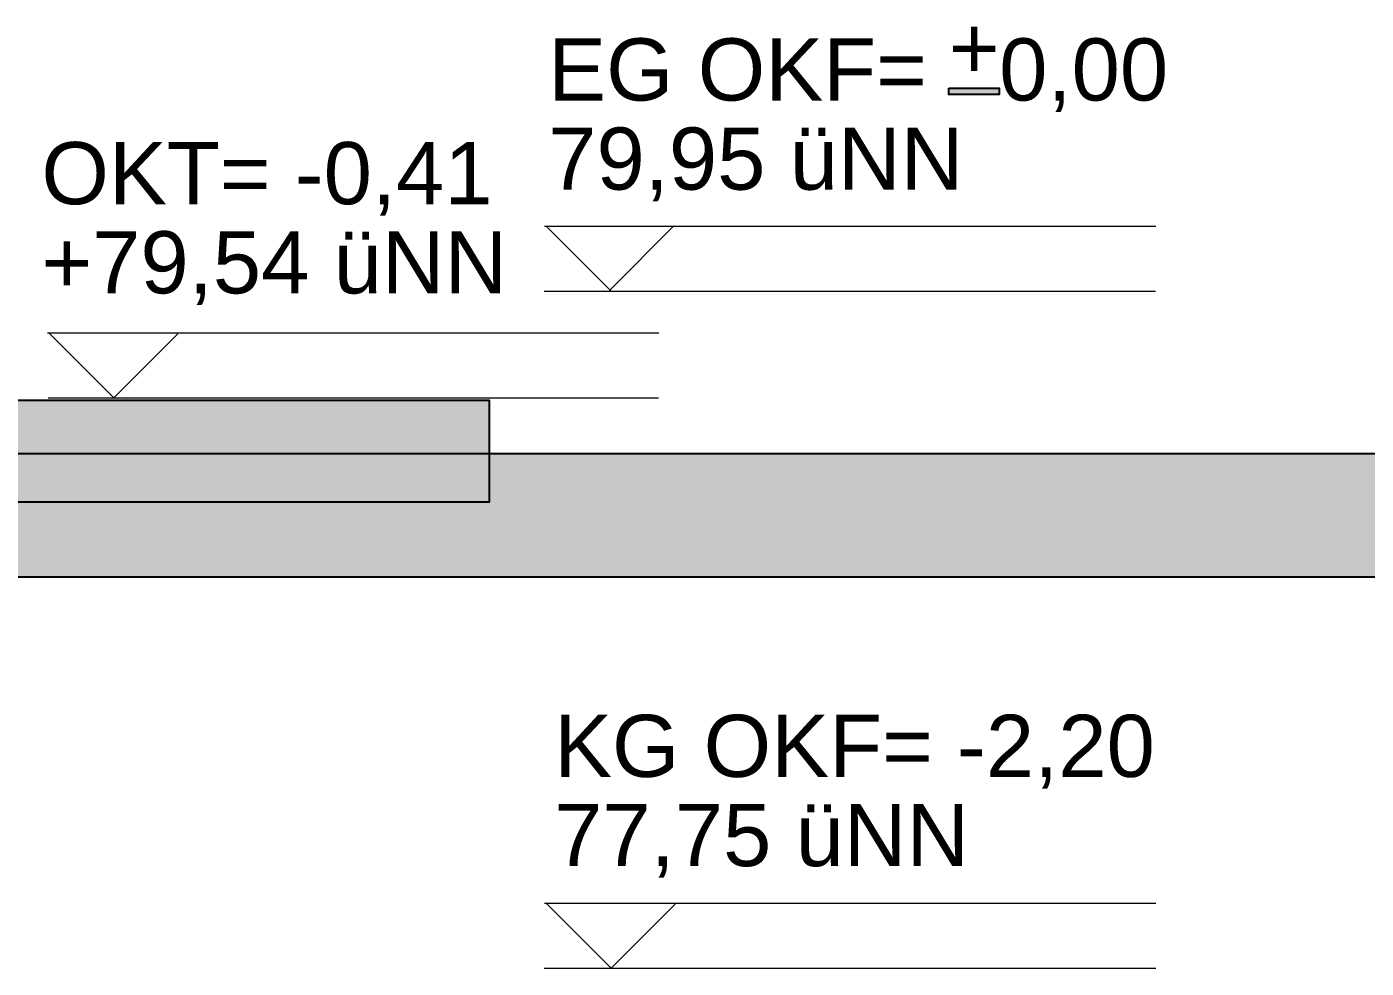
# Model space of a CAD drawing. Header units: millimetres. Extents: x 8 to 41779, y 4087 to 28530.
# Drawn here: x 30718 to 35096, y 6411 to 9488 of the extents above; entities that cross this region are included whole.
import ezdxf

# ---------------------------------------------------------------- set-up
doc = ezdxf.new("R2010")
doc.units = ezdxf.units.MM
doc.header["$LTSCALE"] = 50
for name, color, linetype in [('00_Wand_Bestand', 7, 'Continuous'), ('02_Grundstuecksgrenze', 8, 'Continuous'), ('05_Linien_stark', 7, 'Continuous'), ('10_Text', 7, 'Continuous')]:
    doc.layers.add(name, color=color, linetype=linetype)
doc.styles.add('PLAN', font='arial.ttf')

msp = doc.modelspace()

# ---------------------------------------------------------------- hatches: boundary and pattern name
at = {"layer": '00_Wand_Bestand'}
msp.add_hatch(color=7, dxfattribs=at).paths.add_polyline_path([(33731.7, 9287.4), (33896.5, 9287.4), (33896.5, 9266.7), (33731.7, 9266.7)])
at = {"layer": '02_Grundstuecksgrenze'}
for points in [[(30436.9, 8267.3), (32229.7, 8267.3), (32229.7, 7934.5), (30436.9, 7934.5)], [(30438.6, 8092.7), (41289, 8092.7), (41289, 7688.6), (30438.6, 7688.6)]]:
    msp.add_hatch(color=7, dxfattribs=at).paths.add_polyline_path(points)

# ---------------------------------------------------------------- linework, layer by layer
at = {"layer": '00_Wand_Bestand'}
msp.add_lwpolyline([(33731.7, 9287.4), (33896.5, 9287.4), (33896.5, 9266.7), (33731.7, 9266.7)], close=True, dxfattribs=at)
at = {"layer": '02_Grundstuecksgrenze'}
for points in [[(30436.9, 8267.3), (32229.7, 8267.3), (32229.7, 7934.5), (30436.9, 7934.5)], [(30438.6, 8092.7), (41289, 8092.7), (41289, 7688.6), (30438.6, 7688.6)]]:
    msp.add_lwpolyline(points, close=True, dxfattribs=at)
at = {"layer": '05_Linien_stark', "lineweight": 15}
for p, q in [((32409.8, 8836), (34408.4, 8836)), ((32628.1, 8623.3), (32414.7, 8836.7)), ((32624.8, 8628.5), (32833.1, 8836.8)), ((32409.3, 8623.7), (34407.8, 8623.7)), ((30785.1, 8487.1), (32783.6, 8487.1)), ((31003.3, 8274.4), (30790, 8487.8)), ((31003.7, 8276), (31211.9, 8484.2)), ((30787.6, 8274.8), (32783, 8274.8)), ((32410.1, 6623.3), (34408.6, 6623.3)), ((32628.4, 6410.7), (32415, 6624.1)), ((32628.7, 6412.2), (32837, 6620.5)), ((32409.6, 6411), (34408.1, 6411))]:
    msp.add_line(p, q, dxfattribs=at)

# ---------------------------------------------------------------- texts
at = {"layer": '10_Text', "style": 'PLAN'}
for s, p in [('+', (33731.7, 9317.3)), ('EG OKF= ', (32422.2, 9246.7)), ('0,00', (33896.5, 9246.7)), ('79,95 üNN', (32422.2, 8955.3)), ('OKT= -0,41', (30765.7, 8907.8)), ('+79,54 üNN', (30765.7, 8616.3)), ('KG OKF= -2,20', (32441.4, 7035.8)), ('77,75 üNN', (32441.4, 6744.3))]:
    msp.add_text(s, height=203.2, dxfattribs=at).set_placement(p)

doc.saveas('drawing.dxf')
